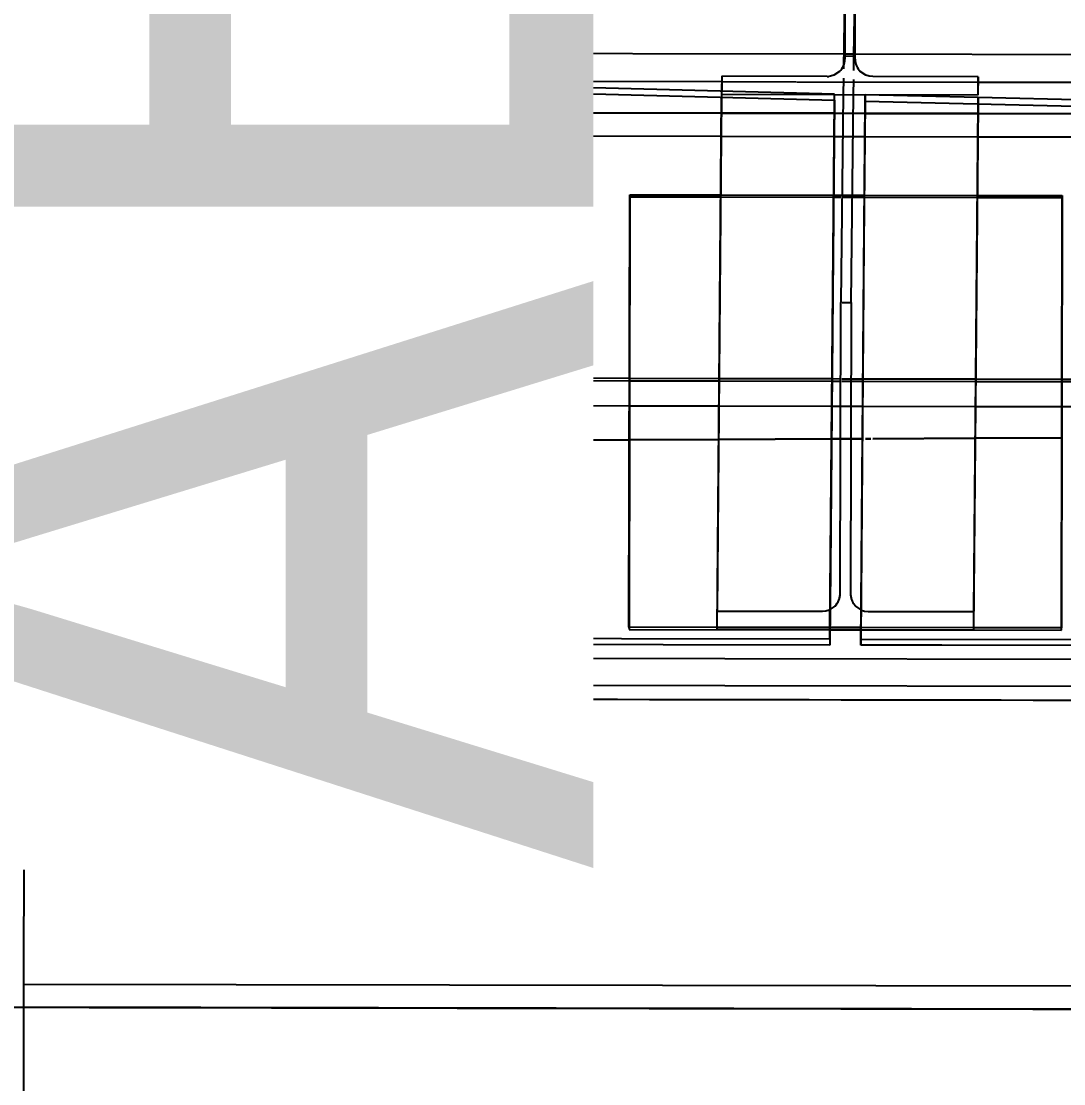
# Model space of a CAD drawing. Header units: metres. Extents: x -354 to -91, y 3 to 562.
# Drawn here: x -227.251 to -226.576, y 509.214 to 509.902 of the extents above; entities that cross this region are included whole.
import ezdxf

# ---------------------------------------------------------------- set-up
doc = ezdxf.new("R2010")
doc.units = ezdxf.units.M
doc.layers.add('A-ANNO-NOTE', color=7, linetype='Continuous', lineweight=9)
doc.layers.add('A-GENM', color=7, linetype='Continuous', lineweight=25)
doc.styles.add('Arial Narrow', font='ARIALN.TTF', dxfattribs={"height": 0.5})

# ---------------------------------------------------------------- blocks, each defined once
blk = doc.blocks.new('T2DPAA-T2D-C3S-RW-M2D-100010_dwg-40802999-DRG-2873034 - CONSTRUCTION SEQUENCE STAGE A8')
at = {"color": 254, "lineweight": 25, "true_color": 0xd0d0d0}
for p, q in [((26.14293, -636.98256), (25.95406, -636.26675)), ((26.15775, -637.03874), (26.14293, -636.98256)), ((26.17639, -637.10937), (26.15775, -637.03874)), ((26.17779, -637.11469), (26.17639, -637.10937)), ((26.18148, -637.12869), (26.17799, -637.11543)), ((26.2001, -637.19925), (26.18148, -637.12869)), ((26.21436, -637.25329), (26.2001, -637.19925)), ((26.23464, -637.33015), (26.21436, -637.25329))]:
    blk.add_line(p, q, dxfattribs=at)
at = {"color": 254, "lineweight": 25, "true_color": 0xdedede}
blk.add_line((25.9616, -637.88671), (25.65037, -636.70719), dxfattribs=at)
blk = doc.blocks.new('T2DPAA-T2D-PWC-RW-M2D-100010_RoadDesign_rvt-1-DRG-2873034 - CONSTRUCTION SEQUENCE STAGE A8')
at = {"color": 254, "lineweight": 25, "true_color": 0xd0d0d0, "rotation": 75.11694444444437}
blk.add_blockref('T2DPAA-T2D-C3S-RW-M2D-100010_dwg-40802999-DRG-2873034 - CONSTRUCTION SEQUENCE STAGE A8', (-1722.33704, 648.01046), dxfattribs=at)
blk = doc.blocks.new('CappingBeam_RS39A_CB04 - CappingBeam_RS39A_CB04-57951987-DRG-2873034 - CONSTRUCTION SEQUENCE STAGE A8')
at = {"layer": 'A-GENM', "color": 9, "true_color": 0xbebebe}
blk.add_open_spline([(109.73785, -5.66088), (109.76698, -5.7713), (109.9088, -6.30877), (110.05062, -6.84626), (110.16331, -7.27333)], degree=3, knots=[0.03089384, 0.03089384, 0.03089384, 0.03089384, 0.04166667, 0.08333333, 0.08333333, 0.08333333, 0.08333333], dxfattribs=at)
at = {"layer": 'A-GENM', "color": 253, "true_color": 0xa3a3a3}
for points in [[(109.73785, -5.66088), (109.76698, -5.7713), (109.79612, -5.88171), (109.82525, -5.99213)], [(109.82525, -5.99213), (109.93793, -6.41918), (110.05062, -6.84626), (110.16331, -7.27333)]]:
    blk.add_open_spline(points, degree=3, dxfattribs=at)
blk = doc.blocks.new('T2D Feature Wall Adaptive V6 - 1_320 Slope-67396016-DRG-2873034 - CONSTRUCTION SEQUENCE STAGE A8')
at = {"layer": 'A-GENM', "color": 253, "true_color": 0xa3a3a3}
for p, q in [((-0.21776, 0.89779), (-0.21781, 0.03717)), ((-0.2, 0.11701), (-0.2, 0.89779)), ((-0.0078, 0.17163), (-0.0078, 0.2643)), ((0.01, 0.17163), (0.01, 0.2643)), ((-0.0078, 0.11574), (-0.0078, 0.17163)), ((0.01, 0.11562), (0.01, 0.17163)), ((-0.2, -0.00038), (-0.2, 0.11701)), ((-0.00781, 0.04277), (-0.0078, 0.11574)), ((0.01, 0.04265), (0.01, 0.11562)), ((-0.00781, 0.02905), (-0.00781, 0.04277)), ((0.01, 0.02895), (0.01, 0.04265)), ((-0.21781, 0.03717), (-0.21781, 0.03065)), ((-0.21781, 0.03065), (-0.21786, -1.03371)), ((-0.00781, 0.02279), (-0.00781, 0.02828)), ((0.01, 0.02267), (0.01, 0.02828)), ((-0.00781, -0.05025), (-0.00781, 0.02279)), ((0.01, -0.05038), (0.01, 0.02267)), ((-0.2, -0.04899), (-0.2, -0.00073)), ((-0.2, -0.30338), (-0.2, -0.04899)), ((-0.00781, -0.10837), (-0.00781, -0.05025)), ((0.01, -0.10837), (0.01, -0.05038)), ((-0.00785, -0.84868), (-0.00781, -0.10837)), ((0.01, -0.84868), (0.01, -0.10837)), ((-0.2, -0.46508), (-0.2, -0.30338)), ((-0.2, -1.07983), (-0.2, -0.46519))]:
    blk.add_line(p, q, dxfattribs=at)
blk = doc.blocks.new('StitchPour_RS39A_05 - StitchPour_RS39A_05-60503718-DRG-2873034 - CONSTRUCTION SEQUENCE STAGE A8')
at = {"layer": 'A-GENM', "color": 253, "true_color": 0xa3a3a3}
blk.add_open_spline([(109.29391, -4.76232), (109.35023, -4.97577), (109.46289, -5.40276), (109.68825, -6.25685), (109.96999, -7.32459), (110.2164, -8.25848), (110.35013, -8.76526), (110.37115, -8.84496)], degree=3, knots=[0.0000101, 0.0000101, 0.0000101, 0.0000101, 0.0208333, 0.0416667, 0.0833333, 0.125, 0.1327749, 0.1327749, 0.1327749, 0.1327749], dxfattribs=at)
at = {"layer": 'A-GENM', "color": 9, "true_color": 0xbebebe}
blk.add_open_spline([(109.54434, -5.71144), (109.57353, -5.82206), (109.71541, -6.35977), (109.85976, -6.90682), (109.97491, -7.34325), (109.97737, -7.35258)], degree=3, knots=[0.03087475, 0.03087475, 0.03087475, 0.03087475, 0.04166667, 0.08333333, 0.08424357, 0.08424357, 0.08424357, 0.08424357], dxfattribs=at)
blk = doc.blocks.new('Barrier-Precast-MPB-03-B - Typical-63995089-DRG-2873034 - CONSTRUCTION SEQUENCE STAGE A8')
at = {"layer": 'A-GENM', "color": 253, "true_color": 0xa3a3a3}
for p, q in [((-0.22658, -0.31546), (-0.22671, 3.90891)), ((-0.20898, -0.31547), (-0.20911, 3.9089)), ((0.00001, -0.31673), (-0.00013, 3.90764)), ((-0.01502, 0.66486), (-0.01509, 2.91604)), ((-0.00002, 0.66487), (-0.00009, 2.91604)), ((-0.56463, 1.28196), (-0.56467, 2.2518)), ((-0.56464, 1.28196), (-0.56467, 2.25155)), ((-0.57964, 1.57145), (-0.57963, 1.28207)), ((-0.57963, 1.28207), (-0.57964, 1.57145)), ((-0.57963, 1.28207), (-0.57963, 1.20904)), ((-0.57963, 1.20904), (-0.57963, 1.28207)), ((-0.56464, 1.20894), (-0.56464, 1.28196)), ((-0.56463, 1.20894), (-0.56463, 1.28196)), ((-0.57963, 1.20904), (-0.57963, 1.18911)), ((-0.57963, 1.18911), (-0.57963, 1.20904)), ((-0.56464, 1.19506), (-0.56464, 1.20894)), ((-0.56463, 1.19506), (-0.56463, 1.20894)), ((-0.56464, 1.18901), (-0.56464, 1.19453)), ((-0.56463, 1.18901), (-0.56463, 1.19453)), ((-0.57963, 1.18911), (-0.57963, 1.11607)), ((-0.57963, 1.11607), (-0.57963, 1.18911)), ((-0.56463, 1.11596), (-0.56464, 1.18901)), ((-0.56463, 1.11596), (-0.56463, 1.18901)), ((-0.57963, 1.11607), (-0.5796, 0.08517)), ((-0.5796, 0.08517), (-0.57963, 1.11607)), ((-0.5646, 0.08506), (-0.56463, 1.11596)), ((-0.5646, 0.08506), (-0.56463, 1.11596))]:
    blk.add_line(p, q, dxfattribs=at)
blk = doc.blocks.new('Barrier-Bracket-Assembly-Type02 - bracket-67298845-DRG-2873034 - CONSTRUCTION SEQUENCE STAGE A8')
at = {"layer": 'A-GENM', "color": 253, "true_color": 0xa3a3a3}
for p, q in [((-1100.40094, 509.56401), (-1100.40072, 509.56407)), ((-1100.40083, 509.4994), (-1100.40072, 509.5633)), ((-1100.40125, 509.26399), (-1100.40083, 509.4994)), ((-1100.40168, 509.02011), (-1100.40125, 509.26399))]:
    blk.add_line(p, q, dxfattribs=at)
for centre, start_param, end_param in [((-1100.42094, 509.56405), 2.376106, 2.878724), ((-1100.42072, 509.56411), 3.402322, 3.664122), ((-1100.42094, 509.56405), 2.878724, 3.140523), ((-1100.42072, 509.56411), 3.141593, 3.402322)]:
    blk.add_ellipse(centre, major_axis=(-0.02, 0.00004), ratio=0.000287, start_param=start_param, end_param=end_param, dxfattribs=at)
blk = doc.blocks.new('SCR_SW_1 - SCR_SW_1-66993692-DRG-2873034 - CONSTRUCTION SEQUENCE STAGE A8')
at = {"layer": 'A-GENM', "color": 253, "true_color": 0xa3a3a3}
for p, q in [((0.00276, 0.38149), (0.00273, 0.37754)), ((0.00276, 0.37754), (0.00276, 0.38149)), ((1.18244, 0.35265), (0.00276, 0.38149)), ((-0.00003, -0.00395), (0.00276, 0.37754)), ((0.00273, 0.37754), (0.00001, 0.00588)), ((0.00276, 0.37754), (1.18244, 0.34869)), ((1.18241, 0.34869), (1.18244, 0.3524)), ((1.18244, 0.34869), (1.18244, 0.35265)), ((1.18244, 0.34869), (1.18002, -0.00396)), ((1.18006, 0.00587), (1.18241, 0.34869)), ((0.00001, 0.00587), (-0.00004, 0)), ((-0.00004, 0), (-0.00003, -0.00395)), ((-0.00001, 0), (1.18002, 0)), ((1.18002, 0), (1.18006, 0.00587)), ((1.18002, 0), (1.18002, -0.00392)), ((1.18002, -0.00396), (-0.00003, -0.00395))]:
    blk.add_line(p, q, dxfattribs=at)
blk = doc.blocks.new('SCR_SW_2 - SCR_SW_2-66993693-DRG-2873034 - CONSTRUCTION SEQUENCE STAGE A8')
at = {"layer": 'A-GENM', "color": 253, "true_color": 0xa3a3a3}
for p, q in [((0.00236, 0.35219), (0.00233, 0.34823)), ((0.00236, 0.34823), (0.00236, 0.35219)), ((0.07541, 0.35058), (0.00236, 0.35219)), ((0.00005, -0.00397), (0.00236, 0.34823)), ((0.00233, 0.34823), (0.00172, 0.25564)), ((0.00236, 0.34823), (1.18227, 0.32222)), ((1.18227, 0.32618), (0.07541, 0.35058)), ((1.18224, 0.32222), (1.18226, 0.32597)), ((1.18227, 0.32222), (1.18227, 0.32618)), ((1.18227, 0.32222), (1.17998, -0.00394)), ((1.18114, 0.1654), (1.18224, 0.32222)), ((0.00172, 0.25564), (0.00005, -0.00002)), ((1.18002, 0.00589), (1.18114, 0.1654)), ((0.00007, -0.00002), (1.17998, 0.00001)), ((1.17998, 0.00001), (1.18002, 0.00587)), ((1.17998, 0.00001), (1.17998, -0.00394)), ((0.00005, -0.00002), (0.00005, -0.00397)), ((0.05254, -0.00397), (0.00005, -0.00397)), ((1.17998, -0.00394), (0.05254, -0.00397))]:
    blk.add_line(p, q, dxfattribs=at)
blk = doc.blocks.new('POST_2360_1B_310UB - 1B-68650720-DRG-2873034 - CONSTRUCTION SEQUENCE STAGE A8')
at = {"layer": 'A-GENM', "color": 253, "true_color": 0xa3a3a3}
for p, q in [((-1099.86978, 509.94085), (-1099.87062, 509.87132)), ((-1099.86978, 509.94085), (-1099.86979, 509.92772)), ((-1099.86308, 509.94084), (-1099.86978, 509.94085)), ((-1099.86324, 509.92801), (-1099.86308, 509.94084)), ((-1099.86309, 509.92771), (-1099.86308, 509.94084)), ((-1099.86979, 509.92772), (-1099.86979, 509.87952)), ((-1099.86382, 509.87951), (-1099.86324, 509.92771)), ((-1099.86309, 509.87951), (-1099.86309, 509.92771)), ((-1099.86979, 509.87952), (-1099.86979, 509.87774)), ((-1099.86309, 509.87951), (-1099.86979, 509.87952)), ((-1099.86393, 509.87035), (-1099.86382, 509.87951)), ((-1099.86309, 509.87773), (-1099.86309, 509.87951)), ((-1099.87314, 509.86977), (-1099.87685, 509.86733)), ((-1099.85607, 509.8673), (-1099.85977, 509.86975)), ((-1099.94946, 509.8666), (-1099.94954, 509.85697)), ((-1099.94946, 509.8666), (-1099.94948, 509.85696)), ((-1099.88121, 509.86648), (-1099.94946, 509.8666)), ((-1099.87894, 509.8667), (-1099.88007, 509.86654)), ((-1099.87685, 509.86733), (-1099.87894, 509.8667)), ((-1099.8707, 509.86528), (-1099.87082, 509.85479)), ((-1099.86412, 509.85478), (-1099.86401, 509.86446)), ((-1099.85393, 509.86665), (-1099.85607, 509.8673)), ((-1099.85171, 509.86643), (-1099.85393, 509.86665)), ((-1099.78346, 509.86631), (-1099.85171, 509.86643)), ((-1099.78346, 509.86631), (-1099.78356, 509.85465)), ((-1099.78348, 509.85464), (-1099.78346, 509.86631)), ((-1099.94954, 509.85697), (-1099.94958, 509.85301)), ((-1099.95247, 509.50841), (-1099.9495, 509.85301)), ((-1099.94958, 509.85301), (-1099.95245, 509.52039)), ((-1099.94948, 509.85493), (-1099.87646, 509.8548)), ((-1099.87646, 509.8548), (-1099.78348, 509.85464)), ((-1099.87082, 509.85479), (-1099.87245, 509.72019)), ((-1099.86575, 509.72018), (-1099.86412, 509.85478)), ((-1099.78361, 509.84886), (-1099.78645, 509.52009)), ((-1099.78358, 509.85282), (-1099.78361, 509.84886)), ((-1099.7835, 509.85282), (-1099.78353, 509.84886)), ((-1099.78353, 509.84886), (-1099.78647, 509.50812)), ((-1099.87278, 509.53182), (-1099.87245, 509.72019)), ((-1099.8714, 509.72019), (-1099.86575, 509.72018)), ((-1099.86575, 509.72018), (-1099.86608, 509.53181)), ((-1099.95247, 509.50841), (-1099.95245, 509.52039)), ((-1099.95237, 509.52039), (-1099.8842, 509.52027)), ((-1099.8842, 509.52027), (-1099.88196, 509.52049)), ((-1099.88196, 509.52049), (-1099.8798, 509.52115)), ((-1099.87932, 509.52149), (-1099.8761, 509.52368)), ((-1099.86279, 509.52365), (-1099.85929, 509.52125)), ((-1099.8591, 509.52112), (-1099.85699, 509.52045)), ((-1099.85699, 509.52045), (-1099.8547, 509.52021)), ((-1099.8547, 509.52021), (-1099.78645, 509.52009)), ((-1099.78645, 509.52009), (-1099.78647, 509.50812)), ((-1099.87943, 509.50828), (-1099.95247, 509.50841)), ((-1099.8594, 509.50824), (-1099.87943, 509.50828)), ((-1099.78647, 509.50812), (-1099.8594, 509.50824))]:
    blk.add_line(p, q, dxfattribs=at)
for centre, start_param, end_param in [((-1099.88119, 509.87776), 2.363455, 3.148876), ((-1099.85169, 509.87771), 0.00726, 0.792682), ((-1099.88119, 509.87776), 1.578068, 1.628111), ((-1099.88119, 509.87776), 1.628111, 1.678153)]:
    blk.add_ellipse(centre, major_axis=(-0.0114, 0.0001), ratio=0.989162, start_param=start_param, end_param=end_param, dxfattribs=at)
for points in [[(-1099.8761, 509.52368), (-1099.87503, 509.52478), (-1099.87338, 509.52732), (-1099.87279, 509.53029), (-1099.87278, 509.53182)], [(-1099.87468, 509.52545), (-1099.87427, 509.52607), (-1099.87392, 509.52673), (-1099.87364, 509.52742)], [(-1099.87364, 509.52742), (-1099.87336, 509.52811), (-1099.87315, 509.52883), (-1099.873, 509.52956)], [(-1099.873, 509.52956), (-1099.87286, 509.5303), (-1099.87278, 509.53105), (-1099.87278, 509.53182)], [(-1099.86608, 509.53181), (-1099.86608, 509.53104), (-1099.86601, 509.53029), (-1099.86587, 509.52955)], [(-1099.86587, 509.52955), (-1099.86572, 509.52881), (-1099.86551, 509.5281), (-1099.86523, 509.52741)], [(-1099.86523, 509.52741), (-1099.86496, 509.52672), (-1099.86461, 509.52606), (-1099.8642, 509.52543)], [(-1099.8761, 509.52368), (-1099.87556, 509.52423), (-1099.87509, 509.52482), (-1099.87468, 509.52545)], [(-1099.8642, 509.52543), (-1099.8638, 509.5248), (-1099.86333, 509.52421), (-1099.86279, 509.52365)]]:
    blk.add_open_spline(points, degree=3, dxfattribs=at)
blk = doc.blocks.new('PLATE ph - PLATE ph-V46-DRG-2873034 - CONSTRUCTION SEQUENCE STAGE A8')
at = {"layer": 'A-GENM', "color": 253, "true_color": 0xa3a3a3}
for p, q in [((-1100.00953, 509.51), (-1100.00903, 509.7899)), ((-1100.00897, 509.7884), (-1100.00947, 509.50851)), ((-1100.00903, 509.7899), (-1099.95004, 509.78979)), ((-1100.00897, 509.7884), (-1100.00903, 509.7899)), ((-1099.95005, 509.7883), (-1100.00897, 509.7884)), ((-1099.87701, 509.78817), (-1099.95005, 509.7883)), ((-1099.95004, 509.78979), (-1099.877, 509.78967)), ((-1099.87233, 509.78816), (-1099.87701, 509.78817)), ((-1099.877, 509.78967), (-1099.87161, 509.78966)), ((-1099.85707, 509.78814), (-1099.8709, 509.78816)), ((-1099.87089, 509.78966), (-1099.85706, 509.78963)), ((-1099.78406, 509.78801), (-1099.85707, 509.78814)), ((-1099.85706, 509.78963), (-1099.78404, 509.7895)), ((-1099.72898, 509.78791), (-1099.78406, 509.78801)), ((-1099.78404, 509.7895), (-1099.72903, 509.78941)), ((-1099.72903, 509.78791), (-1099.72953, 509.50951)), ((-1099.72947, 509.50802), (-1099.72898, 509.78791)), ((-1099.72903, 509.78941), (-1099.72898, 509.78791)), ((-1100.00953, 509.51), (-1100.00947, 509.50851)), ((-1099.95246, 509.5099), (-1100.00947, 509.51)), ((-1100.00947, 509.50851), (-1099.87943, 509.50828)), ((-1099.87942, 509.50977), (-1099.95246, 509.5099)), ((-1099.87943, 509.50828), (-1099.8594, 509.50824)), ((-1099.85939, 509.50974), (-1099.87942, 509.50977)), ((-1099.8594, 509.50824), (-1099.72947, 509.50802)), ((-1099.78646, 509.50961), (-1099.85939, 509.50974)), ((-1099.72953, 509.50951), (-1099.78646, 509.50961)), ((-1099.72947, 509.50802), (-1099.72953, 509.50951))]:
    blk.add_line(p, q, dxfattribs=at)
blk = doc.blocks.new('T2DPAA-T2D-C3S-RS-M3D-100334_rvt-1-DRG-2873034 - CONSTRUCTION SEQUENCE STAGE A8')
at = {"layer": 'A-GENM', "color": 253, "true_color": 0xa3a3a3}
for p, q in [((-1100.62075, 509.62874), (-1100.08578, 509.63099)), ((-1100.08578, 509.63099), (-1100.62075, 509.62874)), ((-1100.08245, 509.631), (-1100.00925, 509.63131)), ((-1100.00925, 509.63131), (-1100.08245, 509.631)), ((-1100.00925, 509.63131), (-1099.95141, 509.63155)), ((-1099.95141, 509.63155), (-1100.00925, 509.63131)), ((-1099.95141, 509.63155), (-1099.87836, 509.63186)), ((-1099.87836, 509.63186), (-1099.95141, 509.63155)), ((-1099.87836, 509.63186), (-1099.8726, 509.63188)), ((-1099.8726, 509.63188), (-1099.87836, 509.63186)), ((-1099.87205, 509.63188), (-1099.85837, 509.63194)), ((-1099.85837, 509.63194), (-1099.87205, 509.63188)), ((-1099.85643, 509.63195), (-1099.85289, 509.63196)), ((-1099.85289, 509.63196), (-1099.85643, 509.63195)), ((-1099.85168, 509.63197), (-1099.7854, 509.63225)), ((-1099.7854, 509.63225), (-1099.85168, 509.63197)), ((-1099.7854, 509.63225), (-1099.72925, 509.63248)), ((-1099.72925, 509.63248), (-1099.7854, 509.63225))]:
    blk.add_line(p, q, dxfattribs=at)
at = {"layer": 'A-GENM', "color": 253, "lineweight": 25, "true_color": 0xa3a3a3}
for name, p, rotation in [('CappingBeam_RS39A_CB04 - CappingBeam_RS39A_CB04-57951987-DRG-2873034 - CONSTRUCTION SEQUENCE STAGE A8', (-1134.0578, 404.8616), 75.11694444444437), ('StitchPour_RS39A_05 - StitchPour_RS39A_05-60503718-DRG-2873034 - CONSTRUCTION SEQUENCE STAGE A8', (-1134.0578, 404.8616), 75.11694444444437), ('T2D Feature Wall Adaptive V6 - 1_320 Slope-67396016-DRG-2873034 - CONSTRUCTION SEQUENCE STAGE A8', (-1099.90083, 509.6631), 269.8981467655947), ('SCR_SW_1 - SCR_SW_1-66993692-DRG-2873034 - CONSTRUCTION SEQUENCE STAGE A8', (-1101.05952, 509.50451), 359.8981126489205), ('SCR_SW_2 - SCR_SW_2-66993693-DRG-2873034 - CONSTRUCTION SEQUENCE STAGE A8', (-1099.85952, 509.50237), 359.8981271850844), ('Barrier-Precast-MPB-03-B - Typical-63995089-DRG-2873034 - CONSTRUCTION SEQUENCE STAGE A8', (-1101.0667, 509.26517), 269.8962782569156)]:
    blk.add_blockref(name, p, dxfattribs=dict(at, rotation=rotation))
for name in ['POST_2360_1B_310UB - 1B-68650720-DRG-2873034 - CONSTRUCTION SEQUENCE STAGE A8', 'PLATE ph - PLATE ph-V46-DRG-2873034 - CONSTRUCTION SEQUENCE STAGE A8', 'Barrier-Bracket-Assembly-Type02 - bracket-67298845-DRG-2873034 - CONSTRUCTION SEQUENCE STAGE A8']:
    blk.add_blockref(name, (0, 0), dxfattribs=at)

msp = doc.modelspace()

# ---------------------------------------------------------------- block references
at = {"lineweight": 5}
for name in ['T2DPAA-T2D-C3S-RS-M3D-100334_rvt-1-DRG-2873034 - CONSTRUCTION SEQUENCE STAGE A8', 'T2DPAA-T2D-PWC-RW-M2D-100010_RoadDesign_rvt-1-DRG-2873034 - CONSTRUCTION SEQUENCE STAGE A8']:
    msp.add_blockref(name, (873.15239, 0), dxfattribs=at)

# ---------------------------------------------------------------- next in the draw order: texts
at = {"layer": 'A-ANNO-NOTE', "insert": (-227.38025, 509.35311), "char_height": 0.5, "attachment_point": 1, "rotation": 90, "style": 'Arial Narrow', "bg_fill": 3, "box_fill_scale": 1, "bg_fill_color": 256, "bg_fill_true_color": 13158600, "bg_fill_transparency": 0}
msp.add_mtext('ABUTMENT A1', dxfattribs=at)

doc.saveas('drawing.dxf')
